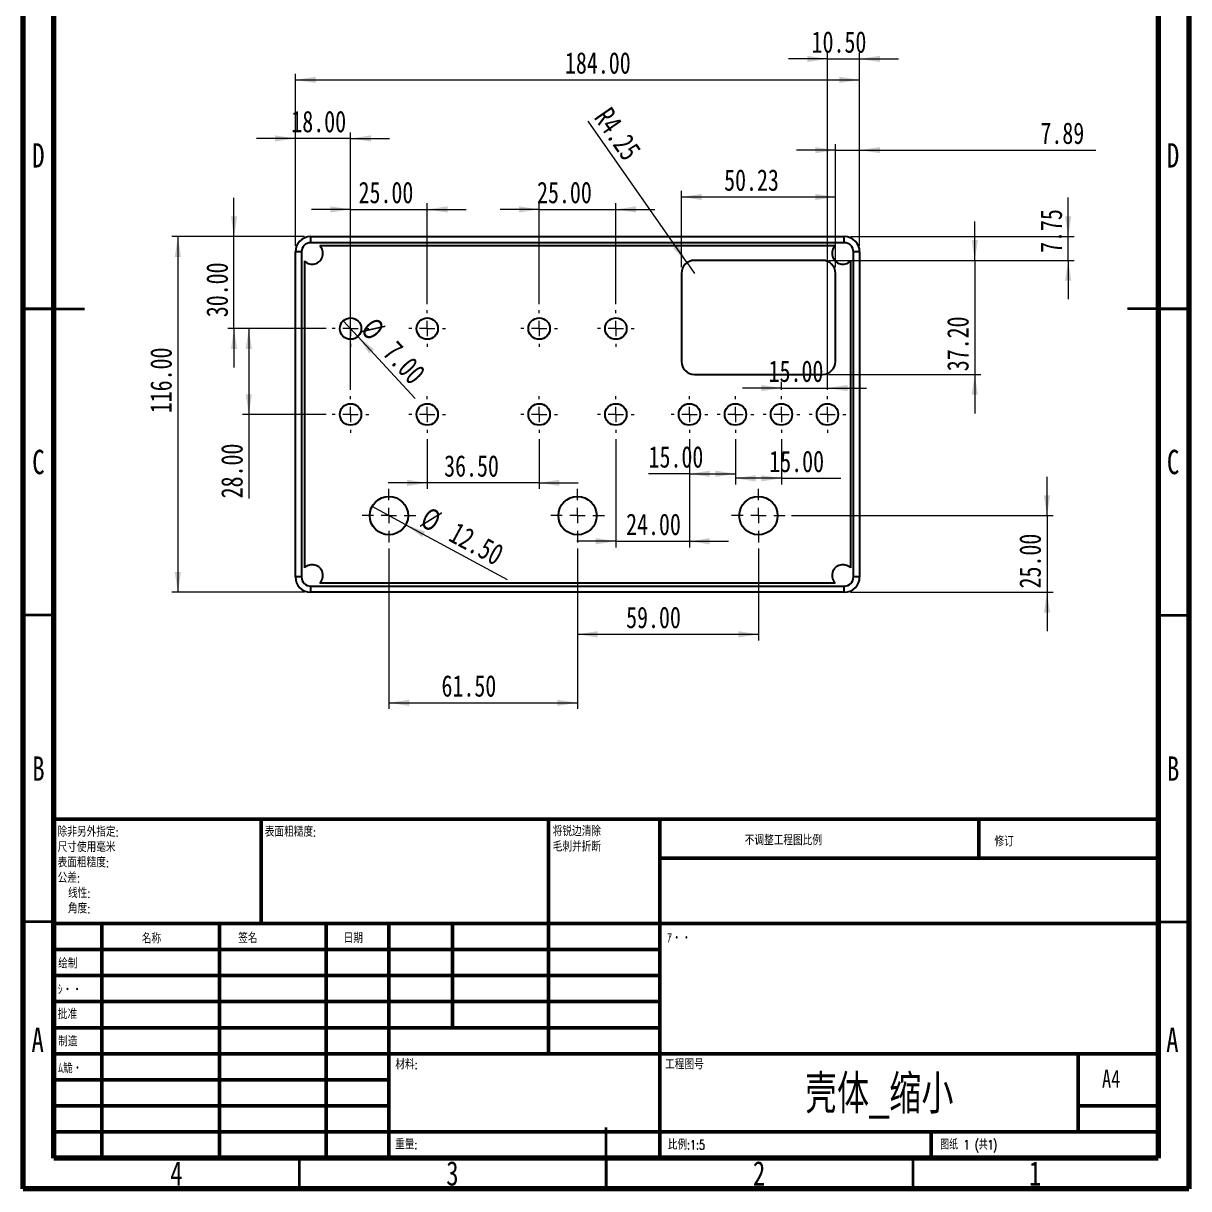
# Model space of a CAD drawing. Header units: millimetres. Extents: x 15 to 205, y 5 to 292.
# Drawn here: x 15 to 205, y 5 to 195 of the extents above; entities that cross this region are included whole.
import ezdxf

# ---------------------------------------------------------------- set-up
doc = ezdxf.new("R2010")
doc.units = ezdxf.units.MM
doc.styles.add('SLDTEXTSTYLE0', font='TXT', dxfattribs={"width": 0.75})
doc.styles.add('SLDTEXTSTYLE1', font='TXT', dxfattribs={"width": 0.75, "bigfont": 'bigfont'})
doc.styles.add('SLDTEXTSTYLE2', font='TXT', dxfattribs={"width": 0.694444, "bigfont": 'bigfont'})
doc.dimstyles.new('SLDDIMSTYLE0', dxfattribs={"dimtxt": 3.5, "dimasz": 3.302, "dimexe": 0, "dimexo": 0.0625, "dimgap": 0.875, "dimtad": 1, "dimlfac": 2, "dimrnd": 1e-09, "dimzin": 4, "dimdsep": 46, "dimtxsty": 'SLDTEXTSTYLE0', "dimsah": 1, "dimcen": 0.09, "dimadec": 0, "dimazin": 1, "dimtfac": 1, "dimtofl": 0, "dimtmove": 0, "dimatfit": 3, "dimfxl": 1, "dimfrac": 2, "dimtolj": 1, "dimtzin": 12, "dimarcsym": 0})
doc.dimstyles.new('SLDDIMSTYLE1', dxfattribs={"dimtxt": 3.5, "dimasz": 3.302, "dimexe": 0, "dimexo": 0.0625, "dimgap": 0.875, "dimtad": 1, "dimlfac": 2, "dimrnd": 1e-09, "dimzin": 12, "dimdsep": 46, "dimtxsty": 'SLDTEXTSTYLE0', "dimsah": 1, "dimcen": 0.09, "dimadec": 0, "dimazin": 3, "dimtfac": 1, "dimtmove": 0, "dimatfit": 0, "dimfxl": 1, "dimfrac": 2, "dimtolj": 1, "dimtzin": 12, "dimarcsym": 0})
doc.dimstyles.new('SLDDIMSTYLE2', dxfattribs={"dimtxt": 3.5, "dimasz": 3.302, "dimexe": 0, "dimexo": 0.0625, "dimgap": 0.875, "dimtad": 1, "dimlfac": 2, "dimrnd": 1e-09, "dimzin": 4, "dimdsep": 46, "dimtxsty": 'SLDTEXTSTYLE0', "dimsah": 1, "dimcen": 0.09, "dimadec": 0, "dimazin": 1, "dimtfac": 1, "dimtmove": 0, "dimatfit": 0, "dimfxl": 1, "dimfrac": 2, "dimtolj": 1, "dimtzin": 12, "dimarcsym": 0})
doc.dimstyles.new('SLDDIMSTYLE3', dxfattribs={"dimtxt": 3.5, "dimasz": 3.302, "dimexe": 0, "dimexo": 0.0625, "dimgap": 0.875, "dimtad": 1, "dimlfac": 2, "dimrnd": 1e-09, "dimzin": 12, "dimdsep": 46, "dimtxsty": 'SLDTEXTSTYLE0', "dimsah": 1, "dimcen": 0, "dimadec": 0, "dimazin": 3, "dimtfac": 1, "dimtofl": 0, "dimtmove": 0, "dimatfit": 3, "dimfxl": 1, "dimfrac": 2, "dimtolj": 1, "dimtzin": 12, "dimarcsym": 0})
doc.dimstyles.new('SLDDIMSTYLE4', dxfattribs={"dimtxt": 3.5, "dimasz": 3.302, "dimexe": 0, "dimexo": 0.0625, "dimgap": 0.875, "dimtad": 1, "dimlfac": 2, "dimrnd": 1e-09, "dimzin": 4, "dimdsep": 46, "dimtxsty": 'SLDTEXTSTYLE0', "dimblk1": 'NONE', "dimsah": 1, "dimcen": 0, "dimadec": 0, "dimazin": 1, "dimtfac": 1, "dimtmove": 0, "dimatfit": 3, "dimldrblk": 'NONE', "dimfxl": 1, "dimfrac": 2, "dimtolj": 1, "dimtzin": 12, "dimarcsym": 0})

# ---------------------------------------------------------------- blocks, each defined once
blk = doc.blocks.new('SW_NOTE_0')
at = {"color": 0, "linetype": 'Continuous', "lineweight": 0, "char_height": 1.5, "attachment_point": 1, "style": 'SLDTEXTSTYLE1'}
for s, insert in [('除非另外指定:', (0, 1.93)), ('尺寸使用毫米', (0, -0.57)), ('表面粗糙度:', (0, -3.07)), ('公差:', (0, -5.57)), ('线性:', (1.69, -8.07)), ('角度:', (1.69, -10.57))]:
    blk.add_mtext(s, dxfattribs=dict(at, insert=insert))
blk = doc.blocks.new('SW_NOTE_0_1')
at = {"color": 0, "linetype": 'Continuous', "lineweight": 0, "char_height": 1.5, "attachment_point": 1, "style": 'SLDTEXTSTYLE1'}
for s, insert in [('将锐边清除', (0, 1.93)), ('毛刺并折断', (0, -0.57))]:
    blk.add_mtext(s, dxfattribs=dict(at, insert=insert))
blk = doc.blocks.new('_D')
at = {"color": 7, "linetype": 'Continuous', "lineweight": 0}
for p, q in [((59.35, 158.75), (59.35, 186.81)), ((151.35, 158.75), (151.35, 186.81)), ((59.35, 185.81), (151.35, 185.81))]:
    blk.add_line(p, q, dxfattribs=at)
at = {"color": 7, "linetype": 'Continuous', "lineweight": 18}
for points in [[(59.35, 185.81), (62.66, 185.31), (62.66, 186.32)], [(151.35, 185.81), (148.05, 186.32), (148.05, 185.31)]]:
    blk.add_solid(points, dxfattribs=at)
at = {"color": 7, "linetype": 'Continuous', "lineweight": 18, "insert": (103.31, 190.33), "char_height": 3.5, "attachment_point": 1, "style": 'SLDTEXTSTYLE0'}
blk.add_mtext('184.00', dxfattribs=at)
blk = doc.blocks.new('_D_1')
at = {"color": 7, "linetype": 'Continuous', "lineweight": 0}
for p, q in [((60.85, 160.25), (39.2, 160.25)), ((40.2, 160.25), (40.2, 102.25)), ((60.85, 102.25), (39.2, 102.25))]:
    blk.add_line(p, q, dxfattribs=at)
at = {"color": 7, "linetype": 'Continuous', "lineweight": 18}
for points in [[(40.2, 160.25), (39.69, 156.95), (40.71, 156.95)], [(40.2, 102.25), (40.71, 105.56), (39.69, 105.56)]]:
    blk.add_solid(points, dxfattribs=at)
at = {"color": 7, "linetype": 'Continuous', "lineweight": 18, "insert": (35.69, 131.45), "char_height": 3.5, "attachment_point": 1, "rotation": 90, "style": 'SLDTEXTSTYLE0'}
blk.add_mtext('116.00', dxfattribs=at)
blk = doc.blocks.new('_D_2')
at = {"color": 7, "linetype": 'Continuous', "lineweight": 0}
for p, q in [((122.3, 155.25), (122.3, 167.72)), ((147.41, 155.25), (147.41, 167.72)), ((122.3, 166.72), (147.41, 166.72))]:
    blk.add_line(p, q, dxfattribs=at)
at = {"color": 7, "linetype": 'Continuous', "lineweight": 18}
for points in [[(122.3, 166.72), (125.6, 166.21), (125.6, 167.23)], [(147.41, 166.72), (144.11, 167.23), (144.11, 166.21)]]:
    blk.add_solid(points, dxfattribs=at)
at = {"color": 7, "linetype": 'Continuous', "lineweight": 18, "insert": (129.26, 171.23), "char_height": 3.5, "attachment_point": 1, "style": 'SLDTEXTSTYLE0'}
blk.add_mtext('50.23', dxfattribs=at)
blk = doc.blocks.new('_D_3')
at = {"color": 7, "linetype": 'Continuous', "lineweight": 0}
for p, q in [((170.12, 156.38), (170.12, 162.73)), ((146.29, 156.38), (171.12, 156.38)), ((170.12, 156.38), (170.12, 137.78)), ((146.29, 137.78), (171.12, 137.78)), ((170.12, 137.78), (170.12, 131.43))]:
    blk.add_line(p, q, dxfattribs=at)
at = {"color": 7, "linetype": 'Continuous', "lineweight": 18}
for points in [[(170.12, 156.38), (170.63, 159.68), (169.62, 159.68)], [(170.12, 137.78), (169.62, 134.48), (170.63, 134.48)]]:
    blk.add_solid(points, dxfattribs=at)
at = {"color": 7, "linetype": 'Continuous', "lineweight": 18, "insert": (165.61, 138.3), "char_height": 3.5, "attachment_point": 1, "rotation": 90, "style": 'SLDTEXTSTYLE0'}
blk.add_mtext('37.20', dxfattribs=at)
blk = doc.blocks.new('_D_4')
at = {"color": 7, "linetype": 'Continuous', "lineweight": 0}
for p, q in [((146.1, 135.25), (146.1, 190.23)), ((151.35, 158.75), (151.35, 190.23)), ((146.1, 189.23), (139.75, 189.23)), ((146.1, 189.23), (151.35, 189.23)), ((151.35, 189.23), (157.7, 189.23))]:
    blk.add_line(p, q, dxfattribs=at)
at = {"color": 7, "linetype": 'Continuous', "lineweight": 18}
for points in [[(146.1, 189.23), (142.8, 189.74), (142.8, 188.72)], [(151.35, 189.23), (154.66, 188.72), (154.66, 189.74)]]:
    blk.add_solid(points, dxfattribs=at)
at = {"color": 7, "linetype": 'Continuous', "lineweight": 18, "insert": (143.52, 193.74), "char_height": 3.5, "attachment_point": 1, "style": 'SLDTEXTSTYLE0'}
blk.add_mtext('10.50', dxfattribs=at)
blk = doc.blocks.new('_D_5')
at = {"color": 7, "linetype": 'Continuous', "lineweight": 0}
for p, q in [((105.35, 109.38), (105.35, 94.4)), ((134.85, 109.38), (134.85, 94.4)), ((105.35, 95.4), (134.85, 95.4))]:
    blk.add_line(p, q, dxfattribs=at)
at = {"color": 7, "linetype": 'Continuous', "lineweight": 18}
for points in [[(105.35, 95.4), (108.66, 94.89), (108.66, 95.91)], [(134.85, 95.4), (131.55, 95.91), (131.55, 94.89)]]:
    blk.add_solid(points, dxfattribs=at)
at = {"color": 7, "linetype": 'Continuous', "lineweight": 18, "insert": (113.28, 99.91), "char_height": 3.5, "attachment_point": 1, "style": 'SLDTEXTSTYLE0'}
blk.add_mtext('59.00', dxfattribs=at)
blk = doc.blocks.new('_D_6')
at = {"color": 7, "linetype": 'Continuous', "lineweight": 0}
for p, q in [((74.6, 109.38), (74.6, 83.23)), ((105.35, 109.38), (105.35, 83.23)), ((74.6, 84.23), (105.35, 84.23))]:
    blk.add_line(p, q, dxfattribs=at)
at = {"color": 7, "linetype": 'Continuous', "lineweight": 18}
for points in [[(74.6, 84.23), (77.91, 83.72), (77.91, 84.74)], [(105.35, 84.23), (102.05, 84.74), (102.05, 83.72)]]:
    blk.add_solid(points, dxfattribs=at)
at = {"color": 7, "linetype": 'Continuous', "lineweight": 18, "insert": (83.18, 88.74), "char_height": 3.5, "attachment_point": 1, "style": 'SLDTEXTSTYLE0'}
blk.add_mtext('61.50', dxfattribs=at)
blk = doc.blocks.new('_D_7')
at = {"color": 7, "linetype": 'Continuous', "lineweight": 0}
for p, q in [((181.9, 114.75), (181.9, 121.1)), ((140.23, 114.75), (182.9, 114.75)), ((181.9, 114.75), (181.9, 102.25)), ((149.85, 102.25), (182.9, 102.25)), ((181.9, 102.25), (181.9, 95.9))]:
    blk.add_line(p, q, dxfattribs=at)
at = {"color": 7, "linetype": 'Continuous', "lineweight": 18}
for points in [[(181.9, 114.75), (182.41, 118.06), (181.39, 118.06)], [(181.9, 102.25), (181.39, 98.95), (182.41, 98.95)]]:
    blk.add_solid(points, dxfattribs=at)
at = {"color": 7, "linetype": 'Continuous', "lineweight": 18, "insert": (177.39, 102.88), "char_height": 3.5, "attachment_point": 1, "rotation": 90, "style": 'SLDTEXTSTYLE0'}
blk.add_mtext('25.00', dxfattribs=at)
blk = doc.blocks.new('_D_8')
at = {"color": 7, "linetype": 'Continuous', "lineweight": 0}
for p, q in [((49.35, 160.25), (49.35, 166.6)), ((60.85, 160.25), (48.35, 160.25)), ((49.35, 145.25), (49.35, 160.25)), ((64.35, 145.25), (48.35, 145.25)), ((49.35, 145.25), (49.35, 138.9))]:
    blk.add_line(p, q, dxfattribs=at)
at = {"color": 7, "linetype": 'Continuous', "lineweight": 18}
for points in [[(49.35, 160.25), (49.86, 163.56), (48.85, 163.56)], [(49.35, 145.25), (48.85, 141.95), (49.86, 141.95)]]:
    blk.add_solid(points, dxfattribs=at)
at = {"color": 7, "linetype": 'Continuous', "lineweight": 18, "insert": (44.84, 147.11), "char_height": 3.5, "attachment_point": 1, "rotation": 90, "style": 'SLDTEXTSTYLE0'}
blk.add_mtext('30.00', dxfattribs=at)
blk = doc.blocks.new('_D_9')
at = {"color": 7, "linetype": 'Continuous', "lineweight": 0}
for p, q in [((64.35, 145.25), (50.76, 145.25)), ((51.76, 145.25), (51.76, 131.25)), ((64.35, 131.25), (50.76, 131.25)), ((51.76, 131.25), (51.76, 117.57))]:
    blk.add_line(p, q, dxfattribs=at)
at = {"color": 7, "linetype": 'Continuous', "lineweight": 18}
for points in [[(51.76, 145.25), (51.25, 141.95), (52.27, 141.95)], [(51.76, 131.25), (52.27, 134.56), (51.25, 134.56)]]:
    blk.add_solid(points, dxfattribs=at)
at = {"color": 7, "linetype": 'Continuous', "lineweight": 18, "insert": (47.25, 117.57), "char_height": 3.5, "attachment_point": 1, "rotation": 90, "style": 'SLDTEXTSTYLE0'}
blk.add_mtext('28.00', dxfattribs=at)
blk = doc.blocks.new('_D_10')
at = {"color": 7, "linetype": 'Continuous', "lineweight": 0}
for p, q in [((68.35, 149.25), (68.35, 165.69)), ((80.85, 149.25), (80.85, 165.69)), ((68.35, 164.69), (62, 164.69)), ((68.35, 164.69), (80.85, 164.69)), ((80.85, 164.69), (87.2, 164.69))]:
    blk.add_line(p, q, dxfattribs=at)
at = {"color": 7, "linetype": 'Continuous', "lineweight": 18}
for points in [[(68.35, 164.69), (65.05, 165.2), (65.05, 164.18)], [(80.85, 164.69), (84.16, 164.18), (84.16, 165.2)]]:
    blk.add_solid(points, dxfattribs=at)
at = {"color": 7, "linetype": 'Continuous', "lineweight": 18, "insert": (69.66, 169.2), "char_height": 3.5, "attachment_point": 1, "style": 'SLDTEXTSTYLE0'}
blk.add_mtext('25.00', dxfattribs=at)
blk = doc.blocks.new('_D_11')
at = {"color": 7, "linetype": 'Continuous', "lineweight": 0}
for p, q in [((99.1, 149.25), (99.1, 165.69)), ((111.6, 149.25), (111.6, 165.69)), ((99.1, 164.69), (92.75, 164.69)), ((99.1, 164.69), (111.6, 164.69)), ((111.6, 164.69), (117.95, 164.69))]:
    blk.add_line(p, q, dxfattribs=at)
at = {"color": 7, "linetype": 'Continuous', "lineweight": 18}
for points in [[(99.1, 164.69), (95.8, 165.2), (95.8, 164.18)], [(111.6, 164.69), (114.91, 164.18), (114.91, 165.2)]]:
    blk.add_solid(points, dxfattribs=at)
at = {"color": 7, "linetype": 'Continuous', "lineweight": 18, "insert": (98.76, 169.2), "char_height": 3.5, "attachment_point": 1, "style": 'SLDTEXTSTYLE0'}
blk.add_mtext('25.00', dxfattribs=at)
blk = doc.blocks.new('_D_12')
at = {"color": 7, "linetype": 'Continuous', "lineweight": 0}
for p, q in [((123.6, 127.25), (123.6, 120.58)), ((131.1, 127.25), (131.1, 120.58)), ((123.6, 121.58), (116.94, 121.58)), ((123.6, 121.58), (131.1, 121.58))]:
    blk.add_line(p, q, dxfattribs=at)
at = {"color": 7, "linetype": 'Continuous', "lineweight": 18}
for points in [[(123.6, 121.58), (126.91, 121.07), (126.91, 122.09)], [(131.1, 121.58), (127.8, 122.09), (127.8, 121.07)]]:
    blk.add_solid(points, dxfattribs=at)
at = {"color": 7, "linetype": 'Continuous', "lineweight": 18, "insert": (116.94, 126.09), "char_height": 3.5, "attachment_point": 1, "style": 'SLDTEXTSTYLE0'}
blk.add_mtext('15.00', dxfattribs=at)
blk = doc.blocks.new('_D_13')
at = {"color": 7, "linetype": 'Continuous', "lineweight": 0}
for p, q in [((131.1, 127.25), (131.1, 119.84)), ((138.6, 127.25), (138.6, 119.84)), ((138.6, 120.84), (131.1, 120.84)), ((138.6, 120.84), (148.26, 120.84))]:
    blk.add_line(p, q, dxfattribs=at)
at = {"color": 7, "linetype": 'Continuous', "lineweight": 18}
for points in [[(131.1, 120.84), (134.41, 120.33), (134.41, 121.35)], [(138.6, 120.84), (135.3, 121.35), (135.3, 120.33)]]:
    blk.add_solid(points, dxfattribs=at)
at = {"color": 7, "linetype": 'Continuous', "lineweight": 18, "insert": (136.62, 125.35), "char_height": 3.5, "attachment_point": 1, "style": 'SLDTEXTSTYLE0'}
blk.add_mtext('15.00', dxfattribs=at)
blk = doc.blocks.new('_D_14')
at = {"color": 7, "linetype": 'Continuous', "lineweight": 0}
for p, q in [((138.6, 135.55), (132.25, 135.55)), ((138.6, 135.25), (138.6, 136.55)), ((138.6, 135.55), (146.1, 135.55)), ((146.1, 135.25), (146.1, 136.55)), ((146.1, 135.55), (152.45, 135.55))]:
    blk.add_line(p, q, dxfattribs=at)
at = {"color": 7, "linetype": 'Continuous', "lineweight": 18}
for points in [[(138.6, 135.55), (135.3, 136.06), (135.3, 135.04)], [(146.1, 135.55), (149.41, 135.04), (149.41, 136.06)]]:
    blk.add_solid(points, dxfattribs=at)
at = {"color": 7, "linetype": 'Continuous', "lineweight": 18, "insert": (136.51, 140.06), "char_height": 3.5, "attachment_point": 1, "style": 'SLDTEXTSTYLE0'}
blk.add_mtext('15.00', dxfattribs=at)
blk = doc.blocks.new('_D_15')
at = {"color": 7, "linetype": 'Continuous', "lineweight": 0}
for p, q in [((111.6, 127.25), (111.6, 109.58)), ((123.6, 127.25), (123.6, 109.58)), ((111.6, 110.58), (105.25, 110.58)), ((111.6, 110.58), (123.6, 110.58)), ((123.6, 110.58), (129.95, 110.58))]:
    blk.add_line(p, q, dxfattribs=at)
at = {"color": 7, "linetype": 'Continuous', "lineweight": 18}
for points in [[(111.6, 110.58), (108.3, 111.08), (108.3, 110.07)], [(123.6, 110.58), (126.91, 110.07), (126.91, 111.08)]]:
    blk.add_solid(points, dxfattribs=at)
at = {"color": 7, "linetype": 'Continuous', "lineweight": 18, "insert": (113.28, 115.09), "char_height": 3.5, "attachment_point": 1, "style": 'SLDTEXTSTYLE0'}
blk.add_mtext('24.00', dxfattribs=at)
blk = doc.blocks.new('_D_16')
at = {"color": 7, "linetype": 'Continuous', "lineweight": 0}
for p, q in [((80.85, 127.25), (80.85, 119.1)), ((99.1, 127.25), (99.1, 119.1)), ((80.85, 120.1), (74.5, 120.1)), ((99.1, 120.1), (80.85, 120.1)), ((99.1, 120.1), (105.45, 120.1))]:
    blk.add_line(p, q, dxfattribs=at)
at = {"color": 7, "linetype": 'Continuous', "lineweight": 18}
for points in [[(80.85, 120.1), (77.55, 120.61), (77.55, 119.59)], [(99.1, 120.1), (102.41, 119.59), (102.41, 120.61)]]:
    blk.add_solid(points, dxfattribs=at)
at = {"color": 7, "linetype": 'Continuous', "lineweight": 18, "insert": (83.61, 124.61), "char_height": 3.5, "attachment_point": 1, "style": 'SLDTEXTSTYLE0'}
blk.add_mtext('36.50', dxfattribs=at)
blk = doc.blocks.new('_D_17')
at = {"color": 7, "linetype": 'Continuous', "lineweight": 0}
for p, q in [((59.35, 158.75), (59.35, 177.25)), ((68.35, 135.25), (68.35, 177.25)), ((59.35, 176.25), (53, 176.25)), ((68.35, 176.25), (59.35, 176.25)), ((68.35, 176.25), (74.7, 176.25))]:
    blk.add_line(p, q, dxfattribs=at)
at = {"color": 7, "linetype": 'Continuous', "lineweight": 18}
for points in [[(59.35, 176.25), (56.05, 176.76), (56.05, 175.75)], [(68.35, 176.25), (71.66, 175.75), (71.66, 176.76)]]:
    blk.add_solid(points, dxfattribs=at)
at = {"color": 7, "linetype": 'Continuous', "lineweight": 18, "insert": (58.7, 180.77), "char_height": 3.5, "attachment_point": 1, "style": 'SLDTEXTSTYLE0'}
blk.add_mtext('18.00', dxfattribs=at)
blk = doc.blocks.new('_D_18')
at = {"color": 7, "linetype": 'Continuous', "lineweight": 0}
for p, q in [((185.35, 160.25), (185.35, 166.64)), ((149.85, 160.25), (186.35, 160.25)), ((185.35, 156.38), (185.35, 160.25)), ((146.29, 156.38), (186.35, 156.38)), ((185.35, 156.38), (185.35, 150.03))]:
    blk.add_line(p, q, dxfattribs=at)
at = {"color": 7, "linetype": 'Continuous', "lineweight": 18}
for points in [[(185.35, 160.25), (185.86, 163.56), (184.85, 163.56)], [(185.35, 156.38), (184.85, 153.08), (185.86, 153.08)]]:
    blk.add_solid(points, dxfattribs=at)
at = {"color": 7, "linetype": 'Continuous', "lineweight": 18, "insert": (180.84, 157.59), "char_height": 3.5, "attachment_point": 1, "rotation": 90, "style": 'SLDTEXTSTYLE0'}
blk.add_mtext('7.75', dxfattribs=at)
blk = doc.blocks.new('_D_19')
at = {"color": 7, "linetype": 'Continuous', "lineweight": 0}
for p, q in [((147.41, 155.25), (147.41, 175.35)), ((151.35, 158.75), (151.35, 175.35)), ((147.41, 174.35), (141.06, 174.35)), ((147.41, 174.35), (151.35, 174.35)), ((151.35, 174.35), (189.88, 174.35))]:
    blk.add_line(p, q, dxfattribs=at)
at = {"color": 7, "linetype": 'Continuous', "lineweight": 18}
for points in [[(147.41, 174.35), (144.11, 174.86), (144.11, 173.85)], [(151.35, 174.35), (154.66, 173.85), (154.66, 174.86)]]:
    blk.add_solid(points, dxfattribs=at)
at = {"color": 7, "linetype": 'Continuous', "lineweight": 18, "insert": (180.83, 178.87), "char_height": 3.5, "attachment_point": 1, "style": 'SLDTEXTSTYLE0'}
blk.add_mtext('7.89', dxfattribs=at)
blk = doc.blocks.new('_D_20')
at = {"color": 7, "linetype": 'Continuous', "lineweight": 0}
for q in [(107.11, 179.1), (124.42, 154.25)]:
    blk.add_line((123.21, 156), q, dxfattribs=at)
at = {"color": 7, "linetype": 'Continuous', "lineweight": 18}
blk.add_solid([(123.21, 156), (121.74, 159), (120.9, 158.42)], dxfattribs=at)
at = {"color": 7, "linetype": 'Continuous', "lineweight": 18, "insert": (110.8, 181.67), "char_height": 3.5, "attachment_point": 1, "rotation": 304.8651, "style": 'SLDTEXTSTYLE0'}
blk.add_mtext('R4.25', dxfattribs=at)
blk = doc.blocks.new('_D_21')
at = {"color": 7, "linetype": 'Continuous', "lineweight": 0}
for q in [(71.85, 116.24), (93.9, 104.36)]:
    blk.add_line((77.36, 113.27), q, dxfattribs=at)
at = {"color": 7, "linetype": 'Continuous', "lineweight": 18}
blk.add_solid([(77.36, 113.27), (80.02, 111.26), (80.5, 112.15)], dxfattribs=at)
at = {"color": 7, "linetype": 'Continuous', "lineweight": 18, "char_height": 3.5, "attachment_point": 1, "rotation": 331.6885, "style": 'SLDTEXTSTYLE0'}
for s, insert in [('%%c', (81.12, 116.3)), ('12.50', (85.79, 113.85))]:
    blk.add_mtext(s, dxfattribs=dict(at, insert=insert))
blk = doc.blocks.new('_None')
blk = doc.blocks.new('_D_22')
at = {"color": 7, "linetype": 'Continuous', "lineweight": 0}
for q in [(67.17, 146.54), (78.87, 133.85)]:
    blk.add_line((69.54, 143.97), q, dxfattribs=at)
at = {"color": 7, "linetype": 'Continuous', "lineweight": 18}
blk.add_solid([(69.54, 143.97), (71.4, 141.19), (72.15, 141.88)], dxfattribs=at)
at = {"color": 7, "linetype": 'Continuous', "lineweight": 18, "char_height": 3.5, "attachment_point": 1, "rotation": 312.6659, "style": 'SLDTEXTSTYLE0'}
for s, insert in [('%%c', (72.38, 147.35)), ('7.00', (75.99, 143.51))]:
    blk.add_mtext(s, dxfattribs=dict(at, insert=insert))
blk = doc.blocks.new('SW_CENTERMARKSYMBOL_0')
at = {"color": 0, "linetype": 'Continuous', "lineweight": 18}
for p, q in [((0, 2.5), (0, 3)), ((-2.5, 0), (-3, 0)), ((0, 0), (-1.25, 0)), ((0, 0), (0, 1.25)), ((0, 0), (0, -1.25)), ((0, 0), (1.25, 0)), ((2.5, 0), (3, 0)), ((0, -2.5), (0, -3))]:
    blk.add_line(p, q, dxfattribs=at)
blk = doc.blocks.new('SW_CENTERMARKSYMBOL_1')
at = {"color": 0, "linetype": 'Continuous', "lineweight": 18}
for p, q in [((0, 2.5), (0, 3)), ((-2.5, 0), (-3, 0)), ((0, 0), (-1.25, 0)), ((0, 0), (0, 1.25)), ((0, 0), (0, -1.25)), ((0, 0), (1.25, 0)), ((2.5, 0), (3, 0)), ((0, -2.5), (0, -3))]:
    blk.add_line(p, q, dxfattribs=at)
blk = doc.blocks.new('SW_CENTERMARKSYMBOL_2')
at = {"color": 0, "linetype": 'Continuous', "lineweight": 18}
for p, q in [((0, 2.5), (0, 3)), ((-2.5, 0), (-3, 0)), ((0, 0), (-1.25, 0)), ((0, 0), (0, 1.25)), ((0, 0), (0, -1.25)), ((0, 0), (1.25, 0)), ((2.5, 0), (3, 0)), ((0, -2.5), (0, -3))]:
    blk.add_line(p, q, dxfattribs=at)
blk = doc.blocks.new('SW_CENTERMARKSYMBOL_3')
at = {"color": 0, "linetype": 'Continuous', "lineweight": 18}
for p, q in [((0, 2.5), (0, 3)), ((-2.5, 0), (-3, 0)), ((0, 0), (-1.25, 0)), ((0, 0), (0, 1.25)), ((0, 0), (0, -1.25)), ((0, 0), (1.25, 0)), ((2.5, 0), (3, 0)), ((0, -2.5), (0, -3))]:
    blk.add_line(p, q, dxfattribs=at)
blk = doc.blocks.new('SW_CENTERMARKSYMBOL_4')
at = {"color": 0, "linetype": 'Continuous', "lineweight": 18}
for p, q in [((0, 2.5), (0, 3)), ((-2.5, 0), (-3, 0)), ((0, 0), (-1.25, 0)), ((0, 0), (0, 1.25)), ((0, 0), (0, -1.25)), ((0, 0), (1.25, 0)), ((2.5, 0), (3, 0)), ((0, -2.5), (0, -3))]:
    blk.add_line(p, q, dxfattribs=at)
blk = doc.blocks.new('SW_CENTERMARKSYMBOL_5')
at = {"color": 0, "linetype": 'Continuous', "lineweight": 18}
for p, q in [((0, 2.5), (0, 3)), ((-2.5, 0), (-3, 0)), ((0, 0), (-1.25, 0)), ((0, 0), (0, 1.25)), ((0, 0), (0, -1.25)), ((0, 0), (1.25, 0)), ((2.5, 0), (3, 0)), ((0, -2.5), (0, -3))]:
    blk.add_line(p, q, dxfattribs=at)
blk = doc.blocks.new('SW_CENTERMARKSYMBOL_6')
at = {"color": 0, "linetype": 'Continuous', "lineweight": 18}
for p, q in [((0, 2.5), (0, 3)), ((-2.5, 0), (-3, 0)), ((0, 0), (-1.25, 0)), ((0, 0), (0, 1.25)), ((0, 0), (0, -1.25)), ((0, 0), (1.25, 0)), ((2.5, 0), (3, 0)), ((0, -2.5), (0, -3))]:
    blk.add_line(p, q, dxfattribs=at)
blk = doc.blocks.new('SW_CENTERMARKSYMBOL_7')
at = {"color": 0, "linetype": 'Continuous', "lineweight": 18}
for p, q in [((0, 2.5), (0, 3)), ((-2.5, 0), (-3, 0)), ((0, 0), (-1.25, 0)), ((0, 0), (0, 1.25)), ((0, 0), (0, -1.25)), ((0, 0), (1.25, 0)), ((2.5, 0), (3, 0)), ((0, -2.5), (0, -3))]:
    blk.add_line(p, q, dxfattribs=at)
blk = doc.blocks.new('SW_CENTERMARKSYMBOL_8')
at = {"color": 0, "linetype": 'Continuous', "lineweight": 18}
for p, q in [((0, 2.5), (0, 3)), ((-2.5, 0), (-3, 0)), ((0, 0), (-1.25, 0)), ((0, 0), (0, 1.25)), ((0, 0), (0, -1.25)), ((0, 0), (1.25, 0)), ((2.5, 0), (3, 0)), ((0, -2.5), (0, -3))]:
    blk.add_line(p, q, dxfattribs=at)
blk = doc.blocks.new('SW_CENTERMARKSYMBOL_9')
at = {"color": 0, "linetype": 'Continuous', "lineweight": 18}
for p, q in [((0, 2.5), (0, 3)), ((-2.5, 0), (-3, 0)), ((0, 0), (-1.25, 0)), ((0, 0), (0, 1.25)), ((0, 0), (0, -1.25)), ((0, 0), (1.25, 0)), ((2.5, 0), (3, 0)), ((0, -2.5), (0, -3))]:
    blk.add_line(p, q, dxfattribs=at)
blk = doc.blocks.new('SW_CENTERMARKSYMBOL_10')
at = {"color": 0, "linetype": 'Continuous', "lineweight": 18}
for p, q in [((0, 2.5), (0, 3)), ((-2.5, 0), (-3, 0)), ((0, 0), (-1.25, 0)), ((0, 0), (0, 1.25)), ((0, 0), (0, -1.25)), ((0, 0), (1.25, 0)), ((2.5, 0), (3, 0)), ((0, -2.5), (0, -3))]:
    blk.add_line(p, q, dxfattribs=at)
blk = doc.blocks.new('SW_CENTERMARKSYMBOL_11')
at = {"color": 0, "linetype": 'Continuous', "lineweight": 18}
for p, q in [((0, 2.5), (0, 3)), ((-2.5, 0), (-3, 0)), ((0, 0), (-1.25, 0)), ((0, 0), (0, 1.25)), ((0, 0), (0, -1.25)), ((0, 0), (1.25, 0)), ((2.5, 0), (3, 0)), ((0, -2.5), (0, -3))]:
    blk.add_line(p, q, dxfattribs=at)
blk = doc.blocks.new('SW_CENTERMARKSYMBOL_12')
at = {"color": 0, "linetype": 'Continuous', "lineweight": 18}
for p, q in [((0, 2.5), (0, 4.375)), ((-2.5, 0), (-4.375, 0)), ((0, 0), (-1.25, 0)), ((0, 0), (0, 1.25)), ((0, 0), (0, -1.25)), ((0, 0), (1.25, 0)), ((2.5, 0), (4.375, 0)), ((0, -2.5), (0, -4.375))]:
    blk.add_line(p, q, dxfattribs=at)
blk = doc.blocks.new('SW_CENTERMARKSYMBOL_13')
at = {"color": 0, "linetype": 'Continuous', "lineweight": 18}
for p, q in [((0, 2.5), (0, 4.375)), ((-2.5, 0), (-4.375, 0)), ((0, 0), (-1.25, 0)), ((0, 0), (0, 1.25)), ((0, 0), (0, -1.25)), ((0, 0), (1.25, 0)), ((2.5, 0), (4.375, 0)), ((0, -2.5), (0, -4.375))]:
    blk.add_line(p, q, dxfattribs=at)
blk = doc.blocks.new('SW_CENTERMARKSYMBOL_14')
at = {"color": 0, "linetype": 'Continuous', "lineweight": 18}
for p, q in [((0, 2.5), (0, 4.375)), ((-2.5, 0), (-4.375, 0)), ((0, 0), (-1.25, 0)), ((0, 0), (0, 1.25)), ((0, 0), (0, -1.25)), ((0, 0), (1.25, 0)), ((2.5, 0), (4.375, 0)), ((0, -2.5), (0, -4.375))]:
    blk.add_line(p, q, dxfattribs=at)

msp = doc.modelspace()

# ---------------------------------------------------------------- linework, layer by layer
at = {"color": 7, "linetype": 'Continuous', "lineweight": 70}
for p, q in [((15, 5), (15, 292)), ((205, 292), (205, 5)), ((20, 10), (20, 287)), ((200, 287), (200, 10)), ((200, 10), (20, 10)), ((205, 5), (15, 5))]:
    msp.add_line(p, q, dxfattribs=at)
at = {"color": 7, "linetype": 'Continuous'}
for p, q in [((61.8546, 160.2539), (148.8546, 160.2539)), ((59.3546, 104.7539), (59.3546, 157.7539)), ((147.3546, 158.7539), (63.3546, 158.7539)), ((151.3546, 157.7539), (151.3546, 104.7539)), ((60.8546, 156.2539), (60.8546, 106.2539)), ((149.8546, 156.2539), (149.8546, 106.2539)), ((147.3546, 103.7539), (63.3546, 103.7539)), ((148.8546, 102.2539), (61.8546, 102.2539))]:
    msp.add_line(p, q, dxfattribs=at)
at = {"color": 7, "linetype": 'Continuous', "lineweight": 25}
for p, q in [((61.8546, 159.2539), (61.8546, 160.2539)), ((61.8546, 160.2539), (148.8546, 160.2539)), ((148.8546, 159.2539), (148.8546, 160.2539)), ((60.3546, 157.7539), (59.3546, 157.7539)), ((59.3546, 104.7539), (59.3546, 157.7539)), ((60.3546, 157.7539), (60.3546, 104.7539)), ((148.8546, 159.2539), (61.8546, 159.2539)), ((150.3546, 104.7539), (150.3546, 157.7539)), ((151.3546, 157.7539), (150.3546, 157.7539)), ((151.3546, 157.7539), (151.3546, 104.7539)), ((145.2871, 156.3789), (124.4221, 156.3789)), ((122.2971, 154.2539), (122.2971, 139.9039)), ((147.4121, 139.9039), (147.4121, 154.2539)), ((124.4221, 137.7789), (145.2871, 137.7789)), ((60.3546, 104.7539), (59.3546, 104.7539)), ((151.3546, 104.7539), (150.3546, 104.7539)), ((61.8546, 103.2539), (148.8546, 103.2539)), ((61.8546, 102.2539), (61.8546, 103.2539)), ((148.8546, 102.2539), (148.8546, 103.2539)), ((148.8546, 102.2539), (61.8546, 102.2539))]:
    msp.add_line(p, q, dxfattribs=at)
at = {"color": 7, "linetype": 'Continuous', "lineweight": 35}
for p, q in [((15, 148.5), (25, 148.5)), ((20, 148.5), (15, 148.5)), ((205, 148.5), (195, 148.5)), ((200, 148.5), (205, 148.5)), ((20, 98.5), (15, 98.5)), ((200, 98.5), (205, 98.5)), ((20, 48.5), (15, 48.5)), ((200, 48.5), (205, 48.5)), ((110, 5), (110, 15)), ((60, 10), (60, 5)), ((110, 10), (110, 5)), ((160, 10), (160, 5))]:
    msp.add_line(p, q, dxfattribs=at)
at = {"color": 7, "linetype": 'Continuous', "lineweight": 50}
for p, q in [((20, 65.25), (200, 65.25)), ((20, 65.25), (20, 10)), ((53.8, 48.25), (53.8, 65.25)), ((100.6, 65.25), (100.6, 27)), ((118.8, 65.25), (118.8, 10)), ((170.8, 58.875), (170.8, 65.25)), ((200, 58.875), (118.8, 58.875)), ((200, 48.25), (20, 48.25)), ((27.8, 48.25), (27.8, 10)), ((46.991, 48.25), (46.991, 10)), ((64.3989, 48.25), (64.3989, 10)), ((74.6, 10), (74.6, 48.25)), ((85, 31.25), (85, 48.25)), ((118.8, 44), (20, 44)), ((118.8, 39.75), (20, 39.75)), ((118.8, 35.5), (20, 35.5)), ((118.8, 31.25), (20, 31.25)), ((74.6, 27), (20, 27)), ((74.6, 27), (200, 27)), ((187, 14.25), (187, 27)), ((74.6, 22.7499), (20, 22.7499)), ((74.6, 18.5), (20, 18.5)), ((200, 18.5), (187, 18.5)), ((20, 14.25), (200, 14.25)), ((163, 10), (163, 14.25))]:
    msp.add_line(p, q, dxfattribs=at)
at = {"color": 7, "linetype": 'Continuous', "lineweight": 25}
for centre, radius in [((68.3546, 145.2539), 1.75), ((80.8546, 145.2539), 1.75), ((99.1046, 145.2539), 1.75), ((111.6046, 145.2539), 1.75), ((68.3546, 131.2539), 1.75), ((80.8546, 131.2539), 1.75), ((99.1046, 131.2539), 1.75), ((111.6046, 131.2539), 1.75), ((123.6046, 131.2539), 1.75), ((131.1046, 131.2539), 1.75), ((138.6046, 131.2539), 1.75), ((146.1046, 131.2539), 1.75), ((74.6046, 114.7539), 3.125), ((105.3546, 114.7539), 3.125), ((134.8546, 114.7539), 3.125)]:
    msp.add_circle(centre, radius, dxfattribs=at)
at = {"color": 7, "linetype": 'Continuous'}
for centre, radius, start, end in [((61.8546, 157.7539), 2.5, 90, 180), ((148.8546, 157.7539), 2.5, 0, 90), ((62.1046, 157.5039), 1.75, 224.421215, 45.578785), ((63.3546, 156.2539), 2.5, 90, 90.575861), ((148.6046, 157.5039), 1.75, 134.421215, 315.578785), ((147.3546, 156.2539), 2.5, 89.424139, 90), ((63.3546, 156.2539), 2.5, 179.424139, 180), ((147.3546, 156.2539), 2.5, 0, 0.575861), ((62.1046, 105.0039), 1.75, 314.421215, 135.578785), ((148.6046, 105.0039), 1.75, 44.421215, 225.578785), ((61.8546, 104.7539), 2.5, 180, 270), ((63.3546, 106.2539), 2.5, 180, 180.575861), ((148.8546, 104.7539), 2.5, 270, 0), ((147.3546, 106.2539), 2.5, 359.424139, 0), ((63.3546, 106.2539), 2.5, 269.424139, 270), ((147.3546, 106.2539), 2.5, 270, 270.575861)]:
    msp.add_arc(centre, radius, start, end, dxfattribs=at)
at = {"color": 7, "linetype": 'Continuous', "lineweight": 25}
for centre, radius, start, end in [((61.8546, 157.7539), 2.5, 90, 180), ((148.8546, 157.7539), 2.5, 0, 90), ((61.8546, 157.7539), 1.5, 90, 180), ((148.8546, 157.7539), 1.5, 0, 90), ((124.4221, 154.2539), 2.125, 90, 180), ((145.2871, 154.2539), 2.125, 0, 90), ((124.4221, 139.9039), 2.125, 180, 270), ((145.2871, 139.9039), 2.125, 270, 0), ((61.8546, 104.7539), 2.5, 180, 270), ((61.8546, 104.7539), 1.5, 180, 270), ((148.8546, 104.7539), 1.5, 270, 0), ((148.8546, 104.7539), 2.5, 270, 0)]:
    msp.add_arc(centre, radius, start, end, dxfattribs=at)

# ---------------------------------------------------------------- block references
at = {"color": 7, "linetype": 'Continuous', "lineweight": 0}
for name, p in [('SW_CENTERMARKSYMBOL_0', (68.3546, 145.2539)), ('SW_CENTERMARKSYMBOL_1', (80.8546, 145.2539)), ('SW_CENTERMARKSYMBOL_4', (99.1046, 145.2539)), ('SW_CENTERMARKSYMBOL_5', (111.6046, 145.2539)), ('SW_CENTERMARKSYMBOL_2', (68.3546, 131.2539)), ('SW_CENTERMARKSYMBOL_3', (80.8546, 131.2539)), ('SW_CENTERMARKSYMBOL_6', (99.1046, 131.2539)), ('SW_CENTERMARKSYMBOL_7', (111.6046, 131.2539)), ('SW_CENTERMARKSYMBOL_8', (123.6046, 131.2539)), ('SW_CENTERMARKSYMBOL_9', (131.1046, 131.2539)), ('SW_CENTERMARKSYMBOL_10', (138.6046, 131.2539)), ('SW_CENTERMARKSYMBOL_11', (146.1046, 131.2539)), ('SW_CENTERMARKSYMBOL_12', (74.6046, 114.7539)), ('SW_CENTERMARKSYMBOL_13', (105.3546, 114.7539)), ('SW_CENTERMARKSYMBOL_14', (134.8546, 114.7539)), ('SW_NOTE_0', (20.5937, 61.9874)), ('SW_NOTE_0_1', (101.3092, 62.0695))]:
    msp.add_blockref(name, p, dxfattribs=at)

# ---------------------------------------------------------------- texts
for s, insert, char_height, attachment_point, style in [('D', (17.4527, 175.4889), 3.9687, 2, 'SLDTEXTSTYLE0'), ('D', (202.4527, 175.4889), 3.9687, 2, 'SLDTEXTSTYLE0'), ('C', (17.4587, 125.4889), 3.9687, 2, 'SLDTEXTSTYLE0'), ('C', (202.4587, 125.4889), 3.9687, 2, 'SLDTEXTSTYLE0'), ('B', (17.4706, 75.4889), 3.9687, 2, 'SLDTEXTSTYLE0'), ('B', (202.4706, 75.4889), 3.9687, 2, 'SLDTEXTSTYLE0'), ('表面粗糙度:', (54.3713, 63.9193), 1.5, 1, 'SLDTEXTSTYLE1'), ('不调整工程图比例', (132.6146, 62.533), 1.5, 1, 'SLDTEXTSTYLE1'), ('修订', (173.3276, 62.3349), 1.5, 1, 'SLDTEXTSTYLE1'), ('名称', (34.3222, 46.5015), 1.5, 1, 'SLDTEXTSTYLE1'), ('签名', (50.0336, 46.5618), 1.5, 1, 'SLDTEXTSTYLE1'), ('日期', (67.2147, 46.5762), 1.5, 1, 'SLDTEXTSTYLE1'), ('ｱ・・', (119.9562, 46.5762), 1.5, 1, 'SLDTEXTSTYLE1'), ('绘制', (20.6847, 42.4297), 1.5, 1, 'SLDTEXTSTYLE1'), ('ｼ・・', (20.6236, 38.1544), 1.5, 1, 'SLDTEXTSTYLE1'), ('批准', (20.6216, 34.1768), 1.5, 1, 'SLDTEXTSTYLE1'), ('A', (17.3397, 31.2389), 3.9687, 2, 'SLDTEXTSTYLE0'), ('A', (202.3397, 31.2389), 3.9687, 2, 'SLDTEXTSTYLE0'), ('制造', (20.6822, 29.7337), 1.5, 1, 'SLDTEXTSTYLE1'), ('ﾑ鮠・', (20.6769, 25.3496), 1.5, 1, 'SLDTEXTSTYLE1'), ('材料:', (75.6459, 25.9861), 1.5, 1, 'SLDTEXTSTYLE1'), ('工程图号', (119.6287, 25.9861), 1.5, 1, 'SLDTEXTSTYLE1'), ('壳体_缩小', (154.5396, 23.6069), 6.35, 2, 'SLDTEXTSTYLE1'), ('A4', (190.8712, 24.4064), 2.91042, 1, 'SLDTEXTSTYLE0'), ('重量:', (75.6178, 12.9493), 1.4986, 1, 'SLDTEXTSTYLE1'), ('比例:1:5', (120.074, 12.9001), 1.5, 1, 'SLDTEXTSTYLE1'), ('图纸 1 (共1)', (164.4783, 12.9001), 1.5, 1, 'SLDTEXTSTYLE2'), ('4', (39.96, 9.4889), 3.9687, 2, 'SLDTEXTSTYLE0'), ('3', (84.96, 9.4889), 3.9687, 2, 'SLDTEXTSTYLE0'), ('2', (134.96, 9.4889), 3.9687, 2, 'SLDTEXTSTYLE0'), ('1', (179.96, 9.4889), 3.9687, 2, 'SLDTEXTSTYLE0')]:
    msp.add_mtext(s, dxfattribs=dict(at, insert=insert, char_height=char_height, attachment_point=attachment_point, style=style))

# ---------------------------------------------------------------- dimensions: what is measured, and where the dimension line sits
at = {"color": 7, "linetype": 'Continuous', "lineweight": 18}
for base, p1, p2, dimstyle, picture, middle in [((151.3546, 189.2272), (146.1046, 134.2539), (151.3546, 157.7539), 'SLDDIMSTYLE2', '_D_4', (149.3354, 189.2272)), ((151.3546, 185.8148), (59.3546, 157.7539), (151.3546, 157.7539), 'SLDDIMSTYLE0', '_D', (110.4186, 185.8148)), ((59.3546, 176.2539), (68.3546, 134.2539), (59.3546, 157.7539), 'SLDDIMSTYLE2', '_D_17', (64.5223, 176.2539)), ((151.3545953037, 174.3535872901), (147.4120953037, 154.2539488075), (151.3545953037, 157.7539488075), 'SLDDIMSTYLE1', '_D_19', (185.3545953037, 174.3535872901)), ((147.4121, 166.719), (122.2971, 154.2539), (147.4121, 154.2539), 'SLDDIMSTYLE1', '_D_2', (135.074, 166.719)), ((80.8546, 164.6926), (68.3546, 148.2539), (80.8546, 148.2539), 'SLDDIMSTYLE2', '_D_10', (75.4805, 164.6926)), ((111.6046, 164.6926), (99.1046, 148.2539), (111.6046, 148.2539), 'SLDDIMSTYLE2', '_D_11', (104.5776, 164.6926)), ((146.1046, 135.5475), (138.6046, 134.2539), (146.1046, 134.2539), 'SLDDIMSTYLE2', '_D_14', (142.3333, 135.5475)), ((80.8546, 120.0995), (99.1046, 128.2539), (80.8546, 128.2539), 'SLDDIMSTYLE2', '_D_16', (89.4295, 120.0995)), ((123.6046, 110.5768), (111.6046, 128.2539), (123.6046, 128.2539), 'SLDDIMSTYLE2', '_D_15', (119.0961, 110.5768)), ((131.1046, 121.5808), (123.6046, 128.2539), (131.1046, 128.2539), 'SLDDIMSTYLE0', '_D_12', (122.7589, 121.5808)), ((131.1046, 120.8402), (138.6046, 128.2539), (131.1046, 128.2539), 'SLDDIMSTYLE0', '_D_13', (142.4392, 120.8402)), ((105.3546, 84.2276), (74.6046, 110.3789), (105.3546, 110.3789), 'SLDDIMSTYLE0', '_D_6', (88.994, 84.2276)), ((134.8546, 95.403), (105.3546, 110.3789), (134.8546, 110.3789), 'SLDDIMSTYLE0', '_D_5', (119.0961, 95.403))]:
    dim = msp.add_linear_dim(base=base, p1=p1, p2=p2, dimstyle=dimstyle, dxfattribs=at)
    dim.commit()
    dim.dimension.update_dxf_attribs({"geometry": picture, "text_midpoint": middle, "dimtype": 160})
dim = msp.add_radius_dim(center=(124.4221, 154.2539), mpoint=(123.2073, 155.9975), dimstyle='SLDDIMSTYLE3', dxfattribs=at)
dim.commit()
dim.dimension.update_dxf_attribs({"geometry": '_D_20', "text_midpoint": (110.4186, 174.3536), "dimtype": 164})
for base, p1, p2, dimstyle, picture, middle in [((49.3546, 160.2539), (65.3546, 145.2539), (61.8546, 160.2539), 'SLDDIMSTYLE2', '_D_8', (49.3546, 152.9262)), ((185.3546, 160.2539), (145.2871, 156.3789), (148.8546, 160.2539), 'SLDDIMSTYLE1', '_D_18', (185.3546, 162.1116)), ((170.1233, 137.7789), (145.2871, 156.3789), (145.2871, 137.7789), 'SLDDIMSTYLE2', '_D_3', (170.1233, 144.1182)), ((40.199, 102.2539), (61.8546, 160.2539), (61.8546, 102.2539), 'SLDDIMSTYLE0', '_D_1', (40.199, 138.5587)), ((51.7619, 131.2539), (65.3546, 145.2539), (65.3546, 131.2539), 'SLDDIMSTYLE0', '_D_9', (51.7619, 123.3884)), ((181.9017, 102.2539), (139.2296, 114.7539), (148.8546, 102.2539), 'SLDDIMSTYLE2', '_D_7', (181.9017, 108.7021))]:
    dim = msp.add_linear_dim(base=base, p1=p1, p2=p2, angle=90, dimstyle=dimstyle, dxfattribs=at)
    dim.commit()
    dim.dimension.update_dxf_attribs({"geometry": picture, "text_midpoint": middle, "dimtype": 160})
for p1, p2, picture, middle in [((67.1686, 146.5408), (69.5406, 143.9671), '_D_22', (74.2941, 138.8097)), ((71.8534, 116.236), (77.3558, 113.2719), '_D_21', (86.6999, 108.2382))]:
    dim = msp.add_diameter_dim_2p(p1=p1, p2=p2, dimstyle='SLDDIMSTYLE4', dxfattribs=at)
    dim.commit()
    dim.dimension.update_dxf_attribs({"geometry": picture, "text_midpoint": middle, "dimtype": 163})

doc.saveas('drawing.dxf')
